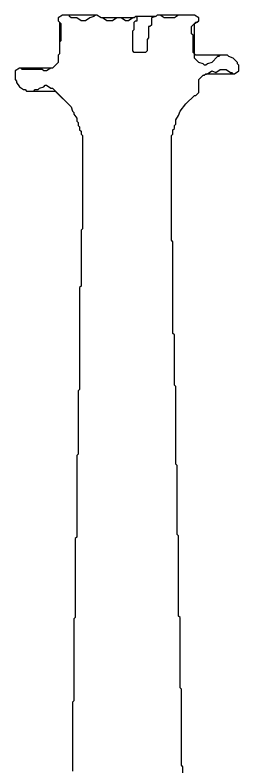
# Model space of a CAD drawing. Extents: x 10 to 581, y 10 to 1145.
# Drawn here: x 226.3 to 364, y 682.6 to 1145.3 of the extents above; entities that cross this region are included whole.
import ezdxf

# ---------------------------------------------------------------- set-up
doc = ezdxf.new("R2010")
doc.units = 0
doc.layers.add('BODY_OUTLINE', color=7, linetype='Continuous')

msp = doc.modelspace()

# ---------------------------------------------------------------- linework, layer by layer
at = {"layer": 'BODY_OUTLINE'}
for points in [[(329.59, 638.59), (329.59, 682.73), (328.71, 683.62), (328.71, 730.41), (327.83, 731.29), (327.83, 774.55), (326.94, 775.43), (326.94, 824.87), (326.06, 825.76), (326.06, 868.13), (325.18, 869.02), (325.18, 916.69), (324.3, 917.57), (324.3, 948.47), (323.41, 949.35), (323.41, 1005.86), (322.53, 1006.74), (322.53, 1071.19), (323.41, 1072.07), (323.41, 1074.72), (324.3, 1075.6), (324.3, 1077.37), (325.18, 1078.25), (325.18, 1080.9), (326.94, 1083.55), (327.83, 1086.2), (331.36, 1090.61), (336.66, 1095.91), (337.54, 1095.91), (339.3, 1097.67), (339.3, 1105.62), (341.95, 1108.27), (344.6, 1109.15), (347.25, 1110.92), (349.9, 1110.03), (352.55, 1111.8), (356.08, 1111.8), (358.73, 1110.03), (359.61, 1110.03), (360.49, 1109.15), (361.38, 1109.15), (364.02, 1110.92), (364.02, 1114.45), (363.14, 1115.33), (363.14, 1116.21), (360.49, 1118.86), (357.84, 1119.75), (356.96, 1120.63), (352.55, 1120.63), (351.66, 1119.75), (350.78, 1119.75), (347.25, 1116.21), (344.6, 1115.33), (343.72, 1114.45), (342.84, 1114.45), (341.95, 1115.33), (339.3, 1116.21), (336.66, 1118.86), (336.66, 1121.51), (335.77, 1122.39), (335.77, 1132.99), (334.89, 1133.87), (334.89, 1138.29), (337.54, 1140.93), (338.42, 1140.93), (339.3, 1141.82), (339.3, 1143.58), (336.66, 1145.35), (326.94, 1145.35), (324.3, 1143.58), (318.12, 1143.58), (315.47, 1145.35), (313.7, 1145.35), (312.82, 1144.47), (310.17, 1143.58), (310.17, 1139.17), (309.29, 1138.29), (308.4, 1138.29), (308.4, 1131.22), (307.52, 1130.34), (307.52, 1123.28), (306.64, 1122.39), (299.58, 1122.39), (298.69, 1123.28), (298.69, 1135.64), (299.58, 1136.52), (299.58, 1140.93), (300.46, 1141.82), (301.34, 1141.82), (301.34, 1144.47), (298.69, 1143.58), (296.04, 1141.82), (294.28, 1141.82), (291.63, 1143.58), (288.98, 1143.58), (286.33, 1141.82), (282.8, 1141.82), (280.15, 1143.58), (279.27, 1143.58), (276.62, 1145.35), (275.74, 1145.35), (274.86, 1144.47), (272.21, 1143.58), (269.56, 1141.82), (266.91, 1141.82), (264.26, 1143.58), (260.73, 1143.58), (259.85, 1144.47), (259.85, 1145.35), (255.43, 1145.35), (252.78, 1143.58), (252.78, 1141.82), (254.55, 1140.05), (254.55, 1129.46), (253.67, 1128.57), (253.67, 1121.51), (252.78, 1120.63), (252.78, 1116.21), (249.25, 1112.68), (248.37, 1112.68), (245.72, 1110.92), (243.96, 1110.92), (243.07, 1111.8), (230.71, 1111.8), (229.83, 1112.68), (228.95, 1112.68), (226.3, 1110.92), (226.3, 1105.62), (227.18, 1104.74), (227.18, 1103.85), (228.95, 1101.21), (231.6, 1099.44), (232.48, 1099.44), (233.36, 1098.56), (237.78, 1098.56), (238.66, 1099.44), (240.42, 1099.44), (241.31, 1100.32), (243.96, 1101.21), (244.84, 1102.09), (245.72, 1102.09), (248.37, 1100.32), (249.25, 1100.32), (260.73, 1088.85), (261.61, 1086.2), (262.5, 1085.31), (262.5, 1084.43), (264.26, 1081.78), (264.26, 1080.02), (265.14, 1079.13), (265.14, 1077.37), (266.03, 1076.49), (266.03, 1074.72), (266.91, 1073.84), (266.91, 1072.07), (267.79, 1071.19), (267.79, 1013.8), (266.91, 1012.92), (266.91, 978.49), (266.03, 977.61), (266.03, 914.92), (265.14, 914.04), (265.14, 875.2), (264.26, 874.31), (264.26, 823.99), (263.38, 823.11), (263.38, 774.55), (262.5, 773.67), (262.5, 723.34), (261.61, 722.46), (261.61, 680.08)], [(329.59, 638.59), (329.59, 682.73), (328.71, 683.62), (328.71, 730.41), (327.83, 731.29), (327.83, 774.55), (326.94, 775.43), (326.94, 824.87), (326.06, 825.76), (326.06, 868.13), (325.18, 869.02), (325.18, 916.69), (324.3, 917.57), (324.3, 948.47), (323.41, 949.35), (323.41, 1005.86), (322.53, 1006.74), (322.53, 1071.19), (323.41, 1072.07), (323.41, 1074.72), (324.3, 1075.6), (324.3, 1077.37), (325.18, 1078.25), (325.18, 1080.9), (326.94, 1083.55), (327.83, 1086.2), (331.36, 1090.61), (336.66, 1095.91), (337.54, 1095.91), (339.3, 1097.67), (339.3, 1105.62), (341.95, 1108.27), (342.84, 1108.27), (343.72, 1109.15), (361.38, 1109.15), (364.02, 1110.92), (364.02, 1114.45), (363.14, 1115.33), (363.14, 1116.21), (360.49, 1118.86), (357.84, 1119.75), (356.96, 1120.63), (337.54, 1120.63), (336.66, 1121.51), (336.66, 1140.05), (339.3, 1141.82), (339.3, 1143.58), (336.66, 1145.35), (313.7, 1145.35), (312.82, 1144.47), (300.46, 1144.47), (299.58, 1143.58), (279.27, 1143.58), (276.62, 1145.35), (255.43, 1145.35), (252.78, 1143.58), (252.78, 1141.82), (253.67, 1140.93), (253.67, 1121.51), (252.78, 1120.63), (252.78, 1116.21), (249.25, 1112.68), (228.95, 1112.68), (226.3, 1110.92), (226.3, 1105.62), (227.18, 1104.74), (227.18, 1103.85), (228.95, 1101.21), (231.6, 1099.44), (232.48, 1099.44), (233.36, 1098.56), (251.02, 1098.56), (260.73, 1088.85), (261.61, 1086.2), (262.5, 1085.31), (262.5, 1084.43), (264.26, 1081.78), (264.26, 1080.02), (265.14, 1079.13), (265.14, 1077.37), (266.03, 1076.49), (266.03, 1074.72), (266.91, 1073.84), (266.91, 1072.07), (267.79, 1071.19), (267.79, 1013.8), (266.91, 1012.92), (266.91, 978.49), (266.03, 977.61), (266.03, 914.92), (265.14, 914.04), (265.14, 875.2), (264.26, 874.31), (264.26, 823.99), (263.38, 823.11), (263.38, 774.55), (262.5, 773.67), (262.5, 723.34), (261.61, 722.46), (261.61, 680.08)]]:
    msp.add_lwpolyline(points, dxfattribs=at)

doc.saveas('drawing.dxf')
